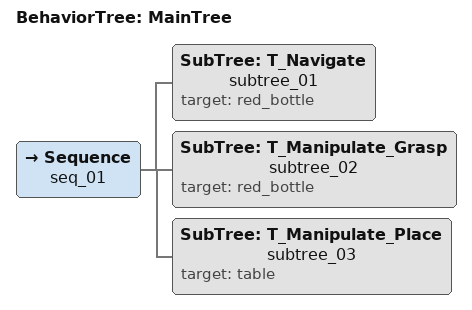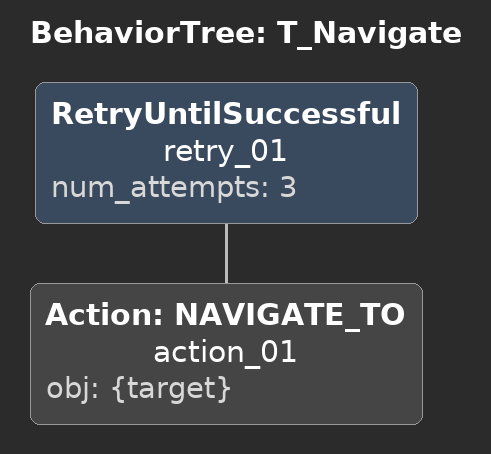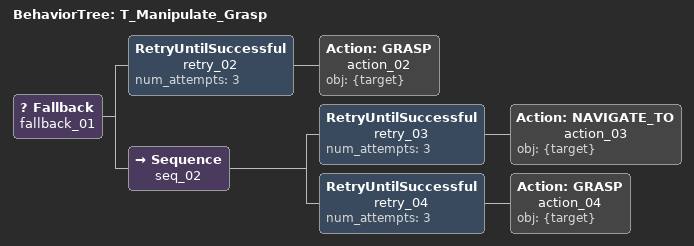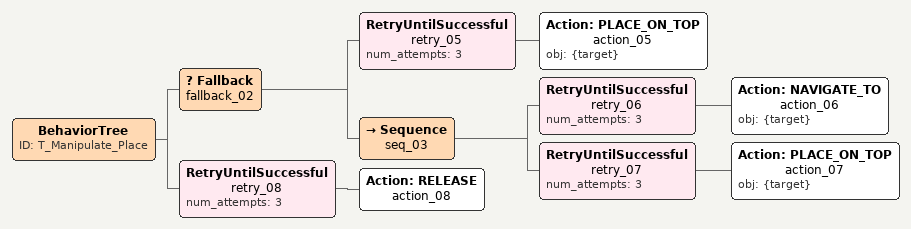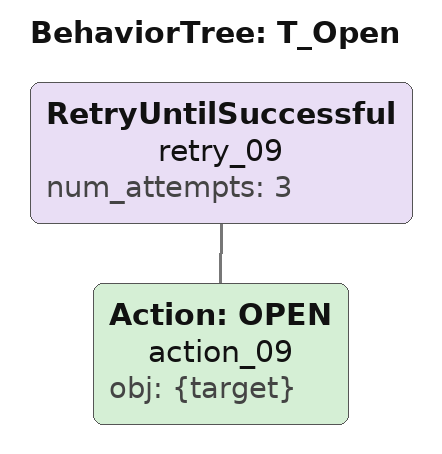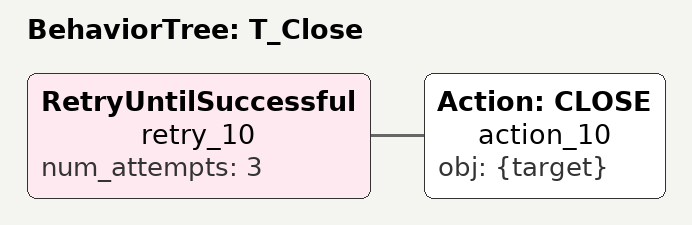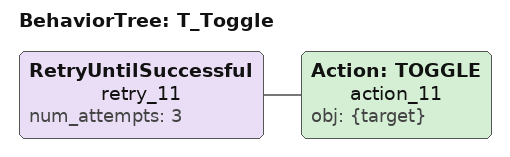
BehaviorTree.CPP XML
<root main_tree_to_execute="MainTree">

  <!-- MainTree refactored to use SubTrees -->
  <BehaviorTree ID="MainTree">
    <Sequence name="seq_01">
      <SubTree name="subtree_01" ID="T_Navigate" target="red_bottle"/>
      <SubTree name="subtree_02" ID="T_Manipulate_Grasp" target="red_bottle"/>
      <SubTree name="subtree_03" ID="T_Manipulate_Place" target="table"/>
    </Sequence>
  </BehaviorTree>

  <!-- Standard SubTree Definitions -->

  <!-- Navigation to a target -->
  <BehaviorTree ID="T_Navigate">
    <RetryUntilSuccessful name="retry_01" num_attempts="3">
      <Action name="action_01" ID="NAVIGATE_TO" obj="{target}"/>
    </RetryUntilSuccessful>
  </BehaviorTree>

  <!-- Grasping an object with retry and fallback recovery -->
  <BehaviorTree ID="T_Manipulate_Grasp">
    <Fallback name="fallback_01">
      <RetryUntilSuccessful name="retry_02" num_attempts="3">
        <Action name="action_02" ID="GRASP" obj="{target}"/>
      </RetryUntilSuccessful>
      <Sequence name="seq_02">
        <RetryUntilSuccessful name="retry_03" num_attempts="3">
          <Action name="action_03" ID="NAVIGATE_TO" obj="{target}"/>
        </RetryUntilSuccessful>
        <RetryUntilSuccessful name="retry_04" num_attempts="3">
          <Action name="action_04" ID="GRASP" obj="{target}"/>
        </RetryUntilSuccessful>
      </Sequence>
    </Fallback>
  </BehaviorTree>

  <!-- Placing an object on a target and releasing, with retry and fallback recovery -->
  <BehaviorTree ID="T_Manipulate_Place">
    <Fallback name="fallback_02">
      <RetryUntilSuccessful name="retry_05" num_attempts="3">
        <Action name="action_05" ID="PLACE_ON_TOP" obj="{target}"/>
      </RetryUntilSuccessful>
      <Sequence name="seq_03">
        <RetryUntilSuccessful name="retry_06" num_attempts="3">
          <Action name="action_06" ID="NAVIGATE_TO" obj="{target}"/>
        </RetryUntilSuccessful>
        <RetryUntilSuccessful name="retry_07" num_attempts="3">
          <Action name="action_07" ID="PLACE_ON_TOP" obj="{target}"/>
        </RetryUntilSuccessful>
      </Sequence>
    </Fallback>
    <RetryUntilSuccessful name="retry_08" num_attempts="3">
      <Action name="action_08" ID="RELEASE"/>
    </RetryUntilSuccessful>
  </BehaviorTree>

  <!-- Open, Close, Toggle standard subtrees (empty templates) -->
  <BehaviorTree ID="T_Open">
    <RetryUntilSuccessful name="retry_09" num_attempts="3">
      <Action name="action_09" ID="OPEN" obj="{target}"/>
    </RetryUntilSuccessful>
  </BehaviorTree>

  <BehaviorTree ID="T_Close">
    <RetryUntilSuccessful name="retry_10" num_attempts="3">
      <Action name="action_10" ID="CLOSE" obj="{target}"/>
    </RetryUntilSuccessful>
  </BehaviorTree>

  <BehaviorTree ID="T_Toggle">
    <RetryUntilSuccessful name="retry_11" num_attempts="3">
      <Action name="action_11" ID="TOGGLE" obj="{target}"/>
    </RetryUntilSuccessful>
  </BehaviorTree>

</root>
